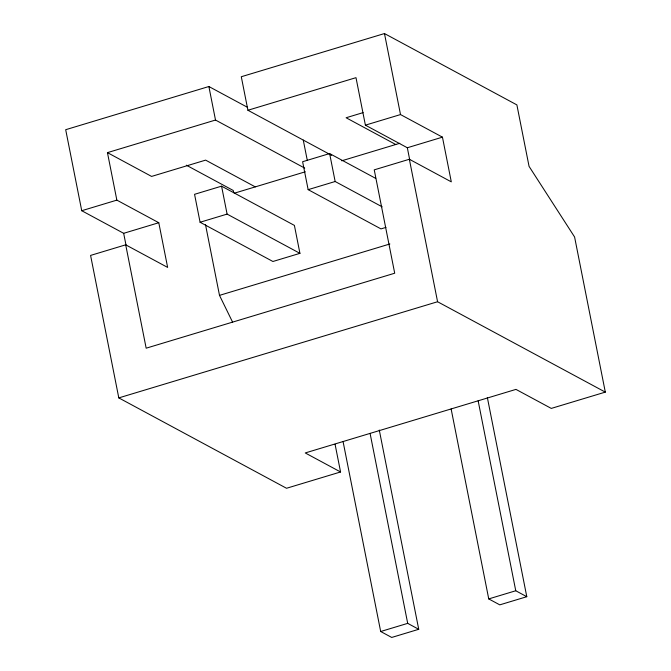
<?xml version="1.0" encoding="UTF-8"?>
<svg xmlns="http://www.w3.org/2000/svg" width="671" height="671" viewBox="0 0 671 671"><rect width="100%" height="100%" fill="white"/><g stroke="black" fill="none" stroke-linecap="round" stroke-linejoin="round"><path stroke-width="1.01" d="M247.498 107.326L208.874 86.517L65.691 129.704L81.736 210.719L123.665 233.315L158.784 222.722L167.641 267.419L125.703 244.823L90.585 255.416L118.801 397.895L286.525 488.27L340.558 471.973L335.064 444.236M340.558 471.973L305.246 452.95L515.965 389.39L551.277 408.413L605.309 392.116L574.594 236.997L529.058 166.358L516.888 104.902L384.475 33.55L241.292 76.737L247.926 110.262L331.608 155.353M158.784 222.722L116.855 200.126L107.452 152.636L215.508 120.042L304.709 168.102M247.926 110.262L355.991 77.668L365.393 125.158L407.331 147.754L442.449 137.161L451.298 181.858L409.36 159.262L374.242 169.855L394.707 273.223L146.169 348.19L125.703 244.823M363.112 112.619L346.102 117.752L395.756 144.508M81.736 210.719L116.855 200.126M365.393 125.158L400.512 114.565L442.449 137.161M221.564 186.161L194.556 194.313L200.084 222.252L272.912 261.489L299.929 253.344L294.401 225.406L221.564 186.161L227.1 214.099L299.929 253.344M375.726 178.402L329.629 153.567L302.613 161.719L308.148 189.65L380.977 228.895L385.976 227.385M234.271 193.214L305.305 171.793M341.724 160.805L399.757 143.3M200.084 222.252L227.1 214.099M308.148 189.65L335.156 181.506L382.176 206.836M205.511 224.684L219.501 295.366L389.876 243.976M118.801 397.895L437.576 301.74L605.309 392.116M343.066 441.535L380.683 631.503L407.7 623.359L418.729 629.297L379.283 430.052M451.13 408.941L488.74 598.909L515.756 590.757L526.794 596.704L487.339 397.458M418.729 629.297L391.713 637.45L380.683 631.503M526.794 596.704L499.778 604.856L488.74 598.909M255.282 186.882L205.62 160.126L151.587 176.423L107.452 152.636M186.337 165.192L233.231 190.463L233.634 192.493M219.501 295.366L232.602 322.164M478.146 400.797L515.756 590.757M407.331 147.754L409.738 159.941M384.475 33.55L400.512 114.565M409.36 159.262L437.576 301.74M329.629 153.567L335.156 181.506M370.082 433.391L407.7 623.359M303.275 140.105L307.301 160.419M208.874 86.517L215.508 120.042M123.665 233.315L126.081 245.502"/></g></svg>
